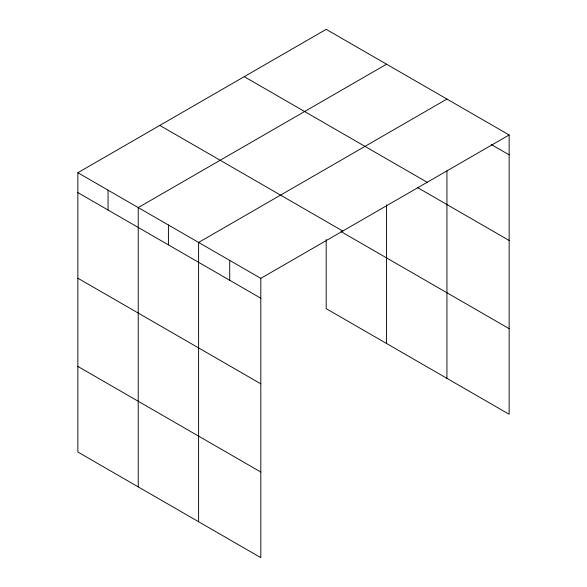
<?xml version="1.0" encoding="UTF-8"?>
<svg xmlns="http://www.w3.org/2000/svg" width="587" height="587" viewBox="0 0 587 587"><rect width="100%" height="100%" fill="white"/><g stroke="black" fill="none" stroke-linecap="round" stroke-linejoin="round"><path stroke-width="0.88" d="M77.858 172.725L260.811 278.348L260.811 557.65L77.858 452.027L77.858 172.725L326.189 29.35L509.142 134.973L509.142 414.275L326.189 308.652L326.189 239.437M386.562 64.203L138.231 207.578L138.231 486.88M446.934 99.064L198.604 242.438L198.604 521.74M260.811 278.348L509.142 134.973M491.26 144.527L509.142 154.851M244.243 76.662L427.189 182.293M417.526 187.569L509.142 240.465M159.811 125.413L342.757 231.036M340.893 231.527L509.142 328.669M77.858 192.595L260.811 298.225M77.858 278.209L260.811 383.832M77.858 366.413L260.811 472.036M446.934 170.854L446.934 378.366M386.562 204.797L386.562 343.505M229.708 260.393L229.708 280.263M168.418 225.004L168.418 244.882M108.045 190.151L108.045 210.021"/></g></svg>
